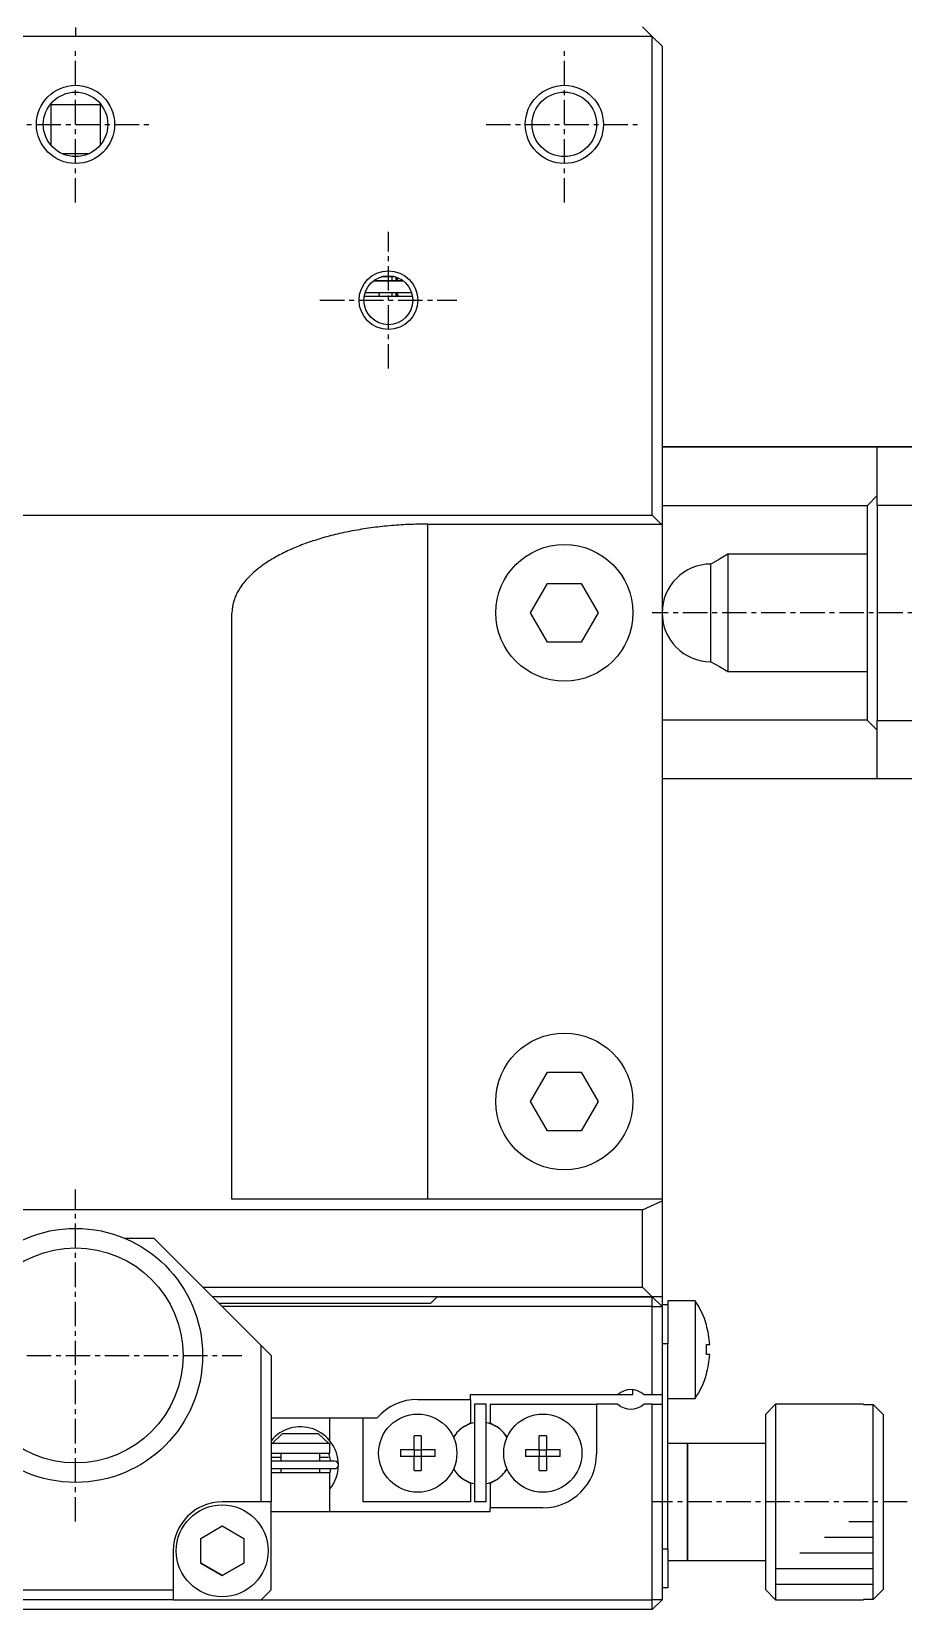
# Model space of a CAD drawing. Extents: x 93 to 387, y 67 to 413.
# Drawn here: x 138 to 182.6, y 274.1 to 354.8 of the extents above; entities that cross this region are included whole.
import ezdxf

# ---------------------------------------------------------------- set-up
doc = ezdxf.new("R2010")
doc.units = 0
doc.linetypes.add('CENTER', pattern=[2, 1.25, -0.25, 0.25, -0.25])
doc.layers.get('0').update_dxf_attribs({"linetype": 'CONTINUOUS'})

msp = doc.modelspace()

# ---------------------------------------------------------------- linework, layer by layer
at = {"color": 1, "linetype": 'CENTER'}
for p, q in [((140.278, 413.003), (140.278, 354.553)), ((140.278, 346.053), (140.278, 354.053)), ((165.278, 346.053), (165.278, 354.053)), ((136.278, 350.053), (144.278, 350.053)), ((161.278, 350.053), (169.278, 350.053)), ((156.278, 337.553), (156.278, 344.553)), ((152.778, 341.053), (159.778, 341.053)), ((228.593, 325.053), (169.778, 325.053)), ((140.278, 278.553), (140.278, 295.553)), ((131.778, 287.053), (148.778, 287.053)), ((184.813, 279.553), (169.778, 279.553))]:
    msp.add_line(p, q, dxfattribs=at)
at = {"color": 7, "linetype": 'CONTINUOUS'}
for p, q in [((169.778, 354.553), (110.778, 354.553)), ((169.778, 354.553), (169.278, 355.053)), ((169.778, 330.053), (169.778, 354.553)), ((170.278, 354.053), (169.778, 354.553)), ((170.278, 354.053), (170.278, 329.553)), ((139.028, 348.976), (139.029, 351.053)), ((141.453, 351.053), (139.103, 351.053)), ((141.528, 351.053), (141.528, 348.976)), ((140.966, 348.553), (139.591, 348.553)), ((155.528, 342.053), (155.928, 342.053)), ((157.028, 342.053), (155.528, 342.053)), ((155.837, 342.053), (156.719, 342.053)), ((156.628, 342.253), (155.928, 342.253)), ((156.478, 342.053), (156.478, 342.253)), ((156.478, 342.053), (156.478, 342.253)), ((156.628, 342.053), (156.719, 342.053)), ((156.628, 342.053), (157.028, 342.053)), ((156.678, 342.053), (156.678, 342.253)), ((156.678, 342.238), (156.678, 342.053)), ((157.512, 341.253), (155.044, 341.253)), ((157.512, 341.253), (155.044, 341.253)), ((155.094, 341.453), (157.463, 341.453)), ((156.478, 341.253), (156.478, 341.453)), ((156.478, 341.253), (156.478, 341.453)), ((156.678, 341.403), (156.678, 341.453)), ((156.678, 341.403), (156.678, 341.453)), ((156.678, 341.453), (156.678, 341.253)), ((156.678, 341.253), (156.678, 341.453)), ((181.278, 333.553), (170.278, 333.553)), ((170.278, 333.553), (181.278, 333.553)), ((181.278, 333.553), (190.778, 333.553)), ((186.278, 333.553), (181.278, 333.553)), ((181.278, 330.553), (181.278, 333.553)), ((180.778, 330.531), (170.278, 330.531)), ((181.278, 331.053), (180.778, 330.553)), ((180.778, 319.553), (180.778, 330.553)), ((181.278, 330.553), (181.278, 319.553)), ((190.778, 330.553), (181.278, 330.553)), ((110.778, 330.053), (169.778, 330.053)), ((158.278, 329.598), (170.234, 329.598)), ((170.234, 329.598), (169.778, 330.053)), ((170.278, 329.553), (170.234, 329.598)), ((170.278, 329.553), (170.278, 295.053)), ((173.644, 328.053), (173.211, 327.803)), ((180.778, 328.053), (173.644, 328.053)), ((173.644, 328.053), (173.644, 322.053)), ((173.211, 327.803), (172.778, 327.553)), ((172.778, 322.553), (172.778, 327.553)), ((163.546, 325.053), (164.412, 326.553)), ((164.412, 326.553), (166.144, 326.553)), ((166.144, 326.553), (167.01, 325.053)), ((148.278, 295.053), (148.278, 325.041)), ((164.412, 323.553), (163.546, 325.053)), ((167.01, 325.053), (166.144, 323.553)), ((166.144, 323.553), (164.412, 323.553)), ((172.778, 322.553), (173.211, 322.303)), ((173.211, 322.303), (173.644, 322.053)), ((173.644, 322.053), (180.778, 322.053)), ((170.278, 319.576), (180.778, 319.576)), ((180.778, 319.553), (181.278, 319.053)), ((181.278, 319.553), (190.778, 319.553)), ((181.278, 316.553), (181.278, 319.553)), ((181.278, 316.553), (170.278, 316.553)), ((190.778, 316.553), (181.278, 316.553)), ((163.546, 300.053), (164.412, 301.553)), ((164.412, 301.553), (166.144, 301.553)), ((166.144, 301.553), (167.01, 300.053)), ((164.412, 298.553), (163.546, 300.053)), ((167.01, 300.053), (166.144, 298.553)), ((166.144, 298.553), (164.412, 298.553)), ((163.278, 295.053), (148.278, 295.053)), ((167.278, 295.053), (163.278, 295.053)), ((170.278, 295.053), (167.278, 295.053)), ((169.278, 294.507), (170.278, 294.963)), ((170.278, 295.053), (170.278, 294.963)), ((170.278, 294.963), (170.278, 290.053)), ((169.278, 294.507), (111.278, 294.507)), ((169.278, 290.553), (169.278, 294.507)), ((142.778, 293.053), (144.278, 293.053)), ((149.778, 287.553), (144.278, 293.053)), ((146.778, 290.553), (169.278, 290.553)), ((158.778, 290.053), (147.278, 290.053)), ((158.778, 290.053), (158.428, 289.703)), ((169.778, 290.053), (158.778, 290.053)), ((158.778, 290.053), (169.778, 290.053)), ((169.278, 290.553), (169.778, 290.053)), ((170.278, 290.053), (169.778, 290.053)), ((170.278, 289.553), (169.778, 290.053)), ((169.778, 289.553), (169.778, 290.053)), ((170.278, 290.053), (170.278, 289.653)), ((158.428, 289.703), (147.628, 289.703)), ((169.778, 289.553), (147.778, 289.553)), ((169.778, 285.053), (169.778, 289.553)), ((169.778, 289.553), (170.278, 289.553)), ((170.278, 289.553), (170.278, 289.653)), ((170.278, 289.653), (170.578, 289.653)), ((170.278, 289.553), (170.278, 285.053)), ((171.97, 289.853), (170.578, 289.853)), ((170.578, 289.853), (170.578, 289.653)), ((170.578, 289.653), (170.578, 287.653)), ((171.97, 289.853), (171.97, 287.353)), ((172.541, 288.612), (172.548, 288.615)), ((149.778, 279.553), (149.778, 287.553)), ((149.778, 287.553), (150.278, 287.053)), ((170.578, 277.153), (170.578, 287.653)), ((172.541, 287.613), (172.713, 287.613)), ((150.278, 287.053), (150.278, 279.553)), ((171.97, 287.353), (171.97, 284.853)), ((172.713, 287.093), (172.541, 287.093)), ((172.548, 286.092), (172.541, 286.095)), ((160.478, 285.053), (168.017, 285.053)), ((160.478, 284.803), (160.478, 285.053)), ((167.998, 285.053), (168.778, 285.053)), ((168.017, 285.053), (168.778, 285.053)), ((168.778, 285.053), (168.778, 285.298)), ((169.34, 285.053), (169.778, 285.053)), ((169.778, 285.053), (170.278, 285.053)), ((170.278, 285.053), (170.278, 284.553)), ((157.778, 284.803), (160.478, 284.803)), ((160.478, 284.803), (160.478, 283.604)), ((160.678, 284.553), (160.678, 279.553)), ((161.278, 284.553), (160.678, 284.553)), ((161.278, 279.553), (161.278, 284.553)), ((161.478, 284.553), (166.928, 284.553)), ((161.478, 284.553), (161.478, 283.604)), ((168.017, 284.553), (166.928, 284.553)), ((166.928, 284.553), (166.928, 282.003)), ((169.778, 284.553), (169.34, 284.553)), ((169.778, 274.553), (169.778, 284.553)), ((169.778, 284.553), (170.278, 284.553)), ((170.278, 284.553), (170.278, 274.553)), ((170.578, 284.853), (171.97, 284.853)), ((176.078, 284.553), (175.578, 284.053)), ((180.578, 284.553), (176.078, 284.553)), ((176.078, 284.553), (176.078, 274.553)), ((180.578, 284.553), (180.578, 284.537)), ((180.578, 284.537), (181.078, 284.537)), ((181.078, 274.57), (181.078, 284.537)), ((181.078, 284.537), (181.578, 284.036)), ((150.278, 283.853), (150.703, 283.853)), ((150.703, 283.853), (152.853, 283.853)), ((152.853, 283.853), (155.699, 283.853)), ((153.278, 282.69), (153.278, 283.853)), ((154.978, 283.853), (154.978, 279.553)), ((160.218, 283.454), (160.478, 283.604)), ((161.478, 283.604), (161.738, 283.454)), ((175.578, 275.053), (175.578, 284.053)), ((181.578, 284.036), (181.578, 275.071)), ((150.333, 282.553), (150.862, 283.053)), ((150.862, 283.053), (152.695, 283.053)), ((152.695, 283.053), (153.224, 282.553)), ((157.598, 282.233), (157.598, 282.94)), ((157.958, 282.94), (157.958, 282.233)), ((163.998, 282.233), (163.998, 282.94)), ((164.358, 282.94), (164.358, 282.233)), ((150.333, 282.553), (150.278, 282.553)), ((150.278, 282.053), (153.278, 282.053)), ((153.224, 282.553), (150.333, 282.553)), ((150.338, 281.853), (150.778, 281.853)), ((150.338, 281.853), (150.778, 281.853)), ((150.778, 282.053), (150.778, 281.648)), ((152.778, 281.648), (152.778, 282.053)), ((152.778, 281.853), (153.216, 281.853)), ((152.778, 281.853), (153.216, 281.853)), ((153.213, 282.054), (153.322, 281.649)), ((153.278, 282.553), (153.224, 282.553)), ((153.278, 282.053), (153.278, 282.553)), ((153.566, 282.218), (153.558, 282.236)), ((153.588, 282.161), (153.567, 282.218)), ((156.892, 282.233), (157.598, 282.233)), ((157.598, 281.873), (156.892, 281.873)), ((157.609, 282.223), (157.598, 282.233)), ((157.609, 281.884), (157.598, 281.873)), ((157.598, 281.167), (157.598, 281.873)), ((157.609, 282.223), (157.948, 282.223)), ((157.609, 281.884), (157.609, 282.223)), ((157.948, 281.884), (157.609, 281.884)), ((157.948, 282.223), (157.958, 282.233)), ((157.948, 282.223), (157.948, 281.884)), ((157.948, 281.884), (157.958, 281.873)), ((157.958, 282.233), (158.665, 282.233)), ((157.958, 281.873), (157.958, 281.167)), ((158.665, 281.873), (157.958, 281.873)), ((163.292, 282.233), (163.998, 282.233)), ((163.998, 281.873), (163.292, 281.873)), ((164.009, 282.223), (163.998, 282.233)), ((164.009, 281.884), (163.998, 281.873)), ((163.998, 281.167), (163.998, 281.873)), ((164.009, 282.223), (164.348, 282.223)), ((164.009, 281.884), (164.009, 282.223)), ((164.348, 281.884), (164.009, 281.884)), ((164.348, 282.223), (164.358, 282.233)), ((164.348, 282.223), (164.348, 281.884)), ((164.348, 281.884), (164.358, 281.873)), ((164.358, 282.233), (165.065, 282.233)), ((164.358, 281.873), (164.358, 281.167)), ((165.065, 281.873), (164.358, 281.873)), ((171.578, 282.553), (170.578, 282.553)), ((171.578, 276.553), (171.578, 282.553)), ((171.578, 282.553), (171.578, 276.553)), ((175.578, 282.553), (171.578, 282.553)), ((153.528, 281.648), (150.278, 281.648)), ((150.278, 281.258), (153.528, 281.258)), ((153.278, 281.053), (150.278, 281.053)), ((150.778, 281.258), (150.778, 281.053)), ((152.778, 281.053), (152.778, 281.258)), ((153.282, 281.053), (153.278, 281.041)), ((153.278, 279.053), (153.278, 281.053)), ((153.322, 281.258), (153.282, 281.053)), ((160.478, 280.503), (160.218, 280.653)), ((160.478, 280.503), (160.478, 279.553)), ((161.738, 280.653), (161.478, 280.503)), ((161.478, 280.503), (161.478, 279.253)), ((149.778, 279.553), (147.778, 279.553)), ((150.278, 279.553), (149.778, 279.553)), ((150.278, 275.053), (150.278, 279.553)), ((160.478, 279.553), (154.978, 279.553)), ((161.278, 279.553), (160.678, 279.553)), ((161.478, 279.053), (150.278, 279.053)), ((164.178, 279.253), (161.478, 279.253)), ((161.478, 279.053), (161.478, 279.253)), ((146.678, 277.689), (147.778, 278.324)), ((147.778, 278.324), (148.878, 277.689)), ((145.278, 277.053), (145.278, 275.053)), ((146.678, 276.418), (146.678, 277.689)), ((148.878, 277.689), (148.878, 276.418)), ((170.578, 277.153), (170.578, 275.153)), ((146.678, 276.418), (147.778, 275.783)), ((147.778, 275.783), (146.678, 276.418)), ((147.778, 275.783), (148.878, 276.418)), ((148.878, 276.418), (147.778, 275.783)), ((170.578, 276.553), (171.578, 276.553)), ((171.578, 276.553), (175.578, 276.553)), ((135.278, 275.053), (145.278, 275.053)), ((145.278, 274.553), (135.278, 274.553)), ((145.278, 275.053), (145.278, 274.553)), ((145.278, 274.553), (149.778, 274.553)), ((149.778, 274.553), (150.278, 275.053)), ((149.778, 274.553), (169.778, 274.553)), ((169.778, 274.053), (170.278, 274.553)), ((170.278, 274.553), (169.778, 274.553)), ((169.778, 274.053), (169.778, 274.553)), ((170.578, 275.153), (170.278, 275.153)), ((175.578, 275.053), (176.078, 274.553)), ((176.078, 274.553), (180.578, 274.553)), ((180.578, 274.57), (180.578, 274.553)), ((181.078, 274.57), (180.578, 274.57)), ((181.578, 275.071), (181.078, 274.57)), ((169.778, 274.053), (110.778, 274.053))]:
    msp.add_line(p, q, dxfattribs=at)
at = {"color": 3, "linetype": 'CONTINUOUS'}
for p, q in [((139.103, 351.053), (139.029, 351.053)), ((141.453, 351.053), (139.103, 351.053)), ((141.528, 351.053), (141.453, 351.053)), ((158.278, 329.598), (158.278, 295.053)), ((170.578, 287.653), (170.278, 287.653)), ((179.828, 278.553), (181.078, 278.553)), ((170.278, 277.153), (170.578, 277.153)), ((178.578, 277.753), (181.078, 277.753)), ((177.328, 276.953), (181.078, 276.953)), ((176.078, 276.153), (181.078, 276.153)), ((176.078, 275.353), (181.078, 275.353))]:
    msp.add_line(p, q, dxfattribs=at)
at = {"color": 7, "linetype": 'CONTINUOUS'}
for points in [[(158.278, 329.598, 0), (158.156, 329.597, 0), (158.033, 329.596, 0), (157.91, 329.595, 0), (157.788, 329.592, 0), (157.665, 329.589, 0), (157.543, 329.585, 0), (157.42, 329.581, 0), (157.298, 329.576, 0), (157.176, 329.57, 0), (157.054, 329.563, 0), (156.932, 329.556, 0), (156.811, 329.548, 0), (156.69, 329.54, 0), (156.569, 329.531, 0), (156.448, 329.521, 0), (156.327, 329.51, 0), (156.207, 329.499, 0), (156.087, 329.487, 0), (155.968, 329.474, 0), (155.848, 329.461, 0), (155.73, 329.447, 0), (155.611, 329.433, 0), (155.493, 329.417, 0), (155.375, 329.402, 0), (155.258, 329.385, 0), (155.141, 329.368, 0), (155.025, 329.35, 0), (154.909, 329.331, 0), (154.794, 329.312, 0), (154.679, 329.292, 0), (154.565, 329.272, 0), (154.451, 329.251, 0), (154.338, 329.229, 0), (154.226, 329.207, 0), (154.114, 329.184, 0), (154.003, 329.16, 0), (153.892, 329.136, 0), (153.782, 329.111, 0), (153.673, 329.086, 0), (153.564, 329.06, 0), (153.456, 329.033, 0), (153.349, 329.006, 0), (153.243, 328.978, 0), (153.137, 328.949, 0), (153.032, 328.92, 0), (152.928, 328.891, 0), (152.825, 328.861, 0), (152.723, 328.83, 0), (152.621, 328.798, 0), (152.52, 328.766, 0), (152.42, 328.734, 0), (152.321, 328.701, 0), (152.223, 328.667, 0), (152.126, 328.633, 0), (152.03, 328.599, 0), (151.934, 328.563, 0), (151.84, 328.528, 0), (151.747, 328.491, 0), (151.654, 328.455, 0), (151.563, 328.417, 0), (151.472, 328.379, 0), (151.383, 328.341, 0), (151.294, 328.302, 0), (151.207, 328.263, 0), (151.121, 328.223, 0), (151.036, 328.183, 0), (150.952, 328.142, 0), (150.869, 328.101, 0), (150.787, 328.059, 0), (150.706, 328.017, 0), (150.627, 327.975, 0), (150.548, 327.932, 0), (150.471, 327.888, 0), (150.395, 327.844, 0), (150.32, 327.8, 0), (150.246, 327.755, 0), (150.174, 327.71, 0), (150.102, 327.665, 0), (150.032, 327.619, 0), (149.964, 327.572, 0), (149.896, 327.526, 0), (149.83, 327.479, 0), (149.765, 327.431, 0), (149.701, 327.383, 0), (149.639, 327.335, 0), (149.577, 327.287, 0), (149.518, 327.238, 0), (149.459, 327.189, 0), (149.402, 327.139, 0), (149.346, 327.09, 0), (149.291, 327.039, 0), (149.238, 326.989, 0), (149.187, 326.938, 0), (149.136, 326.887, 0), (149.087, 326.836, 0), (149.039, 326.784, 0), (148.993, 326.733, 0), (148.948, 326.681, 0), (148.905, 326.628, 0), (148.863, 326.576, 0), (148.822, 326.523, 0), (148.783, 326.47, 0), (148.745, 326.417, 0), (148.709, 326.363, 0), (148.674, 326.31, 0), (148.64, 326.256, 0), (148.608, 326.202, 0), (148.578, 326.148, 0), (148.549, 326.093, 0), (148.521, 326.039, 0), (148.495, 325.984, 0), (148.47, 325.93, 0), (148.447, 325.875, 0), (148.425, 325.82, 0), (148.405, 325.764, 0), (148.386, 325.709, 0), (148.369, 325.654, 0), (148.353, 325.598, 0), (148.339, 325.543, 0), (148.326, 325.487, 0), (148.315, 325.432, 0), (148.305, 325.376, 0), (148.297, 325.32, 0), (148.29, 325.264, 0), (148.285, 325.208, 0), (148.281, 325.152, 0), (148.279, 325.096, 0), (148.278, 325.041, 0)], [(172.541, 287.093, 0), (172.541, 287.098, 0), (172.541, 287.102, 0), (172.541, 287.106, 0), (172.542, 287.11, 0), (172.542, 287.114, 0), (172.542, 287.118, 0), (172.542, 287.122, 0), (172.542, 287.126, 0), (172.543, 287.13, 0), (172.543, 287.134, 0), (172.543, 287.138, 0), (172.543, 287.142, 0), (172.543, 287.146, 0), (172.543, 287.15, 0), (172.544, 287.154, 0), (172.544, 287.158, 0), (172.544, 287.163, 0), (172.544, 287.167, 0), (172.544, 287.171, 0), (172.544, 287.175, 0), (172.545, 287.179, 0), (172.545, 287.183, 0), (172.545, 287.187, 0), (172.545, 287.191, 0), (172.545, 287.195, 0), (172.545, 287.199, 0), (172.545, 287.203, 0), (172.546, 287.207, 0), (172.546, 287.211, 0), (172.546, 287.215, 0), (172.546, 287.219, 0), (172.546, 287.223, 0), (172.546, 287.228, 0), (172.546, 287.232, 0), (172.546, 287.236, 0), (172.546, 287.24, 0), (172.546, 287.244, 0), (172.547, 287.248, 0), (172.547, 287.252, 0), (172.547, 287.256, 0), (172.547, 287.26, 0), (172.547, 287.264, 0), (172.547, 287.268, 0), (172.547, 287.272, 0), (172.547, 287.276, 0), (172.547, 287.28, 0), (172.547, 287.284, 0), (172.547, 287.288, 0), (172.547, 287.293, 0), (172.547, 287.297, 0), (172.547, 287.301, 0), (172.547, 287.305, 0), (172.547, 287.309, 0), (172.548, 287.313, 0), (172.548, 287.317, 0), (172.548, 287.321, 0), (172.548, 287.325, 0), (172.548, 287.329, 0), (172.548, 287.333, 0), (172.548, 287.337, 0), (172.548, 287.341, 0), (172.548, 287.345, 0), (172.548, 287.349, 0), (172.548, 287.353, 0), (172.548, 287.358, 0), (172.548, 287.362, 0), (172.548, 287.366, 0), (172.548, 287.37, 0), (172.548, 287.374, 0), (172.548, 287.378, 0), (172.548, 287.382, 0), (172.548, 287.386, 0), (172.548, 287.39, 0), (172.548, 287.394, 0), (172.547, 287.398, 0), (172.547, 287.402, 0), (172.547, 287.406, 0), (172.547, 287.41, 0), (172.547, 287.414, 0), (172.547, 287.419, 0), (172.547, 287.423, 0), (172.547, 287.427, 0), (172.547, 287.431, 0), (172.547, 287.435, 0), (172.547, 287.439, 0), (172.547, 287.443, 0), (172.547, 287.447, 0), (172.547, 287.451, 0), (172.547, 287.455, 0), (172.547, 287.459, 0), (172.546, 287.463, 0), (172.546, 287.467, 0), (172.546, 287.471, 0), (172.546, 287.475, 0), (172.546, 287.479, 0), (172.546, 287.484, 0), (172.546, 287.488, 0), (172.546, 287.492, 0), (172.546, 287.496, 0), (172.546, 287.5, 0), (172.545, 287.504, 0), (172.545, 287.508, 0), (172.545, 287.512, 0), (172.545, 287.516, 0), (172.545, 287.52, 0), (172.545, 287.524, 0), (172.545, 287.528, 0), (172.544, 287.532, 0), (172.544, 287.536, 0), (172.544, 287.54, 0), (172.544, 287.544, 0), (172.544, 287.549, 0), (172.544, 287.553, 0), (172.543, 287.557, 0), (172.543, 287.561, 0), (172.543, 287.565, 0), (172.543, 287.569, 0), (172.543, 287.573, 0), (172.543, 287.577, 0), (172.542, 287.581, 0), (172.542, 287.585, 0), (172.542, 287.589, 0), (172.542, 287.593, 0), (172.542, 287.597, 0), (172.541, 287.601, 0), (172.541, 287.605, 0), (172.541, 287.609, 0), (172.541, 287.613, 0)], [(157.958, 282.94, 0), (157.955, 282.94, 0), (157.953, 282.94, 0), (157.95, 282.94, 0), (157.947, 282.94, 0), (157.944, 282.94, 0), (157.941, 282.94, 0), (157.939, 282.94, 0), (157.936, 282.94, 0), (157.933, 282.94, 0), (157.93, 282.941, 0), (157.927, 282.941, 0), (157.925, 282.941, 0), (157.922, 282.941, 0), (157.919, 282.941, 0), (157.916, 282.941, 0), (157.913, 282.941, 0), (157.91, 282.941, 0), (157.908, 282.941, 0), (157.905, 282.941, 0), (157.902, 282.941, 0), (157.899, 282.941, 0), (157.896, 282.941, 0), (157.894, 282.941, 0), (157.891, 282.941, 0), (157.888, 282.941, 0), (157.885, 282.941, 0), (157.882, 282.941, 0), (157.88, 282.941, 0), (157.877, 282.941, 0), (157.874, 282.941, 0), (157.871, 282.942, 0), (157.868, 282.942, 0), (157.865, 282.942, 0), (157.863, 282.942, 0), (157.86, 282.942, 0), (157.857, 282.942, 0), (157.854, 282.942, 0), (157.851, 282.942, 0), (157.849, 282.942, 0), (157.846, 282.942, 0), (157.843, 282.942, 0), (157.84, 282.942, 0), (157.837, 282.942, 0), (157.835, 282.942, 0), (157.832, 282.942, 0), (157.829, 282.942, 0), (157.826, 282.942, 0), (157.823, 282.942, 0), (157.82, 282.942, 0), (157.818, 282.942, 0), (157.815, 282.942, 0), (157.812, 282.942, 0), (157.809, 282.942, 0), (157.806, 282.942, 0), (157.804, 282.942, 0), (157.801, 282.942, 0), (157.798, 282.942, 0), (157.795, 282.942, 0), (157.792, 282.942, 0), (157.79, 282.942, 0), (157.787, 282.942, 0), (157.784, 282.942, 0), (157.781, 282.942, 0), (157.778, 282.942, 0), (157.775, 282.942, 0), (157.773, 282.942, 0), (157.77, 282.942, 0), (157.767, 282.942, 0), (157.764, 282.942, 0), (157.761, 282.942, 0), (157.759, 282.942, 0), (157.756, 282.942, 0), (157.753, 282.942, 0), (157.75, 282.942, 0), (157.747, 282.942, 0), (157.744, 282.942, 0), (157.742, 282.942, 0), (157.739, 282.942, 0), (157.736, 282.942, 0), (157.733, 282.942, 0), (157.73, 282.942, 0), (157.728, 282.942, 0), (157.725, 282.942, 0), (157.722, 282.942, 0), (157.719, 282.942, 0), (157.716, 282.942, 0), (157.714, 282.942, 0), (157.711, 282.942, 0), (157.708, 282.942, 0), (157.705, 282.942, 0), (157.702, 282.942, 0), (157.699, 282.942, 0), (157.697, 282.942, 0), (157.694, 282.942, 0), (157.691, 282.942, 0), (157.688, 282.942, 0), (157.685, 282.942, 0), (157.683, 282.941, 0), (157.68, 282.941, 0), (157.677, 282.941, 0), (157.674, 282.941, 0), (157.671, 282.941, 0), (157.669, 282.941, 0), (157.666, 282.941, 0), (157.663, 282.941, 0), (157.66, 282.941, 0), (157.657, 282.941, 0), (157.654, 282.941, 0), (157.652, 282.941, 0), (157.649, 282.941, 0), (157.646, 282.941, 0), (157.643, 282.941, 0), (157.64, 282.941, 0), (157.638, 282.941, 0), (157.635, 282.941, 0), (157.632, 282.941, 0), (157.629, 282.941, 0), (157.626, 282.941, 0), (157.624, 282.94, 0), (157.621, 282.94, 0), (157.618, 282.94, 0), (157.615, 282.94, 0), (157.612, 282.94, 0), (157.609, 282.94, 0), (157.607, 282.94, 0), (157.604, 282.94, 0), (157.601, 282.94, 0), (157.598, 282.94, 0)], [(164.358, 282.94, 0), (164.355, 282.94, 0), (164.353, 282.94, 0), (164.35, 282.94, 0), (164.347, 282.94, 0), (164.344, 282.94, 0), (164.341, 282.94, 0), (164.339, 282.94, 0), (164.336, 282.94, 0), (164.333, 282.94, 0), (164.33, 282.941, 0), (164.327, 282.941, 0), (164.325, 282.941, 0), (164.322, 282.941, 0), (164.319, 282.941, 0), (164.316, 282.941, 0), (164.313, 282.941, 0), (164.31, 282.941, 0), (164.308, 282.941, 0), (164.305, 282.941, 0), (164.302, 282.941, 0), (164.299, 282.941, 0), (164.296, 282.941, 0), (164.294, 282.941, 0), (164.291, 282.941, 0), (164.288, 282.941, 0), (164.285, 282.941, 0), (164.282, 282.941, 0), (164.28, 282.941, 0), (164.277, 282.941, 0), (164.274, 282.941, 0), (164.271, 282.942, 0), (164.268, 282.942, 0), (164.265, 282.942, 0), (164.263, 282.942, 0), (164.26, 282.942, 0), (164.257, 282.942, 0), (164.254, 282.942, 0), (164.251, 282.942, 0), (164.249, 282.942, 0), (164.246, 282.942, 0), (164.243, 282.942, 0), (164.24, 282.942, 0), (164.237, 282.942, 0), (164.235, 282.942, 0), (164.232, 282.942, 0), (164.229, 282.942, 0), (164.226, 282.942, 0), (164.223, 282.942, 0), (164.22, 282.942, 0), (164.218, 282.942, 0), (164.215, 282.942, 0), (164.212, 282.942, 0), (164.209, 282.942, 0), (164.206, 282.942, 0), (164.204, 282.942, 0), (164.201, 282.942, 0), (164.198, 282.942, 0), (164.195, 282.942, 0), (164.192, 282.942, 0), (164.19, 282.942, 0), (164.187, 282.942, 0), (164.184, 282.942, 0), (164.181, 282.942, 0), (164.178, 282.942, 0), (164.175, 282.942, 0), (164.173, 282.942, 0), (164.17, 282.942, 0), (164.167, 282.942, 0), (164.164, 282.942, 0), (164.161, 282.942, 0), (164.159, 282.942, 0), (164.156, 282.942, 0), (164.153, 282.942, 0), (164.15, 282.942, 0), (164.147, 282.942, 0), (164.144, 282.942, 0), (164.142, 282.942, 0), (164.139, 282.942, 0), (164.136, 282.942, 0), (164.133, 282.942, 0), (164.13, 282.942, 0), (164.128, 282.942, 0), (164.125, 282.942, 0), (164.122, 282.942, 0), (164.119, 282.942, 0), (164.116, 282.942, 0), (164.114, 282.942, 0), (164.111, 282.942, 0), (164.108, 282.942, 0), (164.105, 282.942, 0), (164.102, 282.942, 0), (164.099, 282.942, 0), (164.097, 282.942, 0), (164.094, 282.942, 0), (164.091, 282.942, 0), (164.088, 282.942, 0), (164.085, 282.942, 0), (164.083, 282.941, 0), (164.08, 282.941, 0), (164.077, 282.941, 0), (164.074, 282.941, 0), (164.071, 282.941, 0), (164.069, 282.941, 0), (164.066, 282.941, 0), (164.063, 282.941, 0), (164.06, 282.941, 0), (164.057, 282.941, 0), (164.054, 282.941, 0), (164.052, 282.941, 0), (164.049, 282.941, 0), (164.046, 282.941, 0), (164.043, 282.941, 0), (164.04, 282.941, 0), (164.038, 282.941, 0), (164.035, 282.941, 0), (164.032, 282.941, 0), (164.029, 282.941, 0), (164.026, 282.941, 0), (164.024, 282.94, 0), (164.021, 282.94, 0), (164.018, 282.94, 0), (164.015, 282.94, 0), (164.012, 282.94, 0), (164.009, 282.94, 0), (164.007, 282.94, 0), (164.004, 282.94, 0), (164.001, 282.94, 0), (163.998, 282.94, 0)], [(156.892, 282.233, 0), (156.892, 282.231, 0), (156.892, 282.228, 0), (156.892, 282.225, 0), (156.892, 282.222, 0), (156.892, 282.219, 0), (156.891, 282.217, 0), (156.891, 282.214, 0), (156.891, 282.211, 0), (156.891, 282.208, 0), (156.891, 282.205, 0), (156.891, 282.203, 0), (156.891, 282.2, 0), (156.891, 282.197, 0), (156.891, 282.194, 0), (156.891, 282.191, 0), (156.891, 282.189, 0), (156.891, 282.186, 0), (156.891, 282.183, 0), (156.891, 282.18, 0), (156.891, 282.177, 0), (156.891, 282.174, 0), (156.891, 282.172, 0), (156.891, 282.169, 0), (156.891, 282.166, 0), (156.89, 282.163, 0), (156.89, 282.16, 0), (156.89, 282.158, 0), (156.89, 282.155, 0), (156.89, 282.152, 0), (156.89, 282.149, 0), (156.89, 282.146, 0), (156.89, 282.144, 0), (156.89, 282.141, 0), (156.89, 282.138, 0), (156.89, 282.135, 0), (156.89, 282.132, 0), (156.89, 282.129, 0), (156.89, 282.127, 0), (156.89, 282.124, 0), (156.89, 282.121, 0), (156.89, 282.118, 0), (156.89, 282.115, 0), (156.89, 282.113, 0), (156.89, 282.11, 0), (156.89, 282.107, 0), (156.89, 282.104, 0), (156.89, 282.101, 0), (156.89, 282.099, 0), (156.89, 282.096, 0), (156.89, 282.093, 0), (156.89, 282.09, 0), (156.89, 282.087, 0), (156.89, 282.084, 0), (156.89, 282.082, 0), (156.89, 282.079, 0), (156.89, 282.076, 0), (156.89, 282.073, 0), (156.89, 282.07, 0), (156.89, 282.068, 0), (156.89, 282.065, 0), (156.89, 282.062, 0), (156.89, 282.059, 0), (156.89, 282.056, 0), (156.89, 282.053, 0), (156.89, 282.051, 0), (156.89, 282.048, 0), (156.89, 282.045, 0), (156.89, 282.042, 0), (156.89, 282.039, 0), (156.89, 282.037, 0), (156.89, 282.034, 0), (156.89, 282.031, 0), (156.89, 282.028, 0), (156.89, 282.025, 0), (156.89, 282.023, 0), (156.89, 282.02, 0), (156.89, 282.017, 0), (156.89, 282.014, 0), (156.89, 282.011, 0), (156.89, 282.008, 0), (156.89, 282.006, 0), (156.89, 282.003, 0), (156.89, 282, 0), (156.89, 281.997, 0), (156.89, 281.994, 0), (156.89, 281.992, 0), (156.89, 281.989, 0), (156.89, 281.986, 0), (156.89, 281.983, 0), (156.89, 281.98, 0), (156.89, 281.978, 0), (156.89, 281.975, 0), (156.89, 281.972, 0), (156.89, 281.969, 0), (156.89, 281.966, 0), (156.89, 281.963, 0), (156.89, 281.961, 0), (156.89, 281.958, 0), (156.89, 281.955, 0), (156.89, 281.952, 0), (156.89, 281.949, 0), (156.89, 281.947, 0), (156.89, 281.944, 0), (156.891, 281.941, 0), (156.891, 281.938, 0), (156.891, 281.935, 0), (156.891, 281.933, 0), (156.891, 281.93, 0), (156.891, 281.927, 0), (156.891, 281.924, 0), (156.891, 281.921, 0), (156.891, 281.918, 0), (156.891, 281.916, 0), (156.891, 281.913, 0), (156.891, 281.91, 0), (156.891, 281.907, 0), (156.891, 281.904, 0), (156.891, 281.902, 0), (156.891, 281.899, 0), (156.891, 281.896, 0), (156.891, 281.893, 0), (156.891, 281.89, 0), (156.892, 281.888, 0), (156.892, 281.885, 0), (156.892, 281.882, 0), (156.892, 281.879, 0), (156.892, 281.876, 0), (156.892, 281.873, 0)], [(158.665, 281.873, 0), (158.665, 281.876, 0), (158.665, 281.879, 0), (158.665, 281.882, 0), (158.665, 281.885, 0), (158.665, 281.888, 0), (158.665, 281.89, 0), (158.665, 281.893, 0), (158.665, 281.896, 0), (158.665, 281.899, 0), (158.665, 281.902, 0), (158.665, 281.904, 0), (158.665, 281.907, 0), (158.665, 281.91, 0), (158.665, 281.913, 0), (158.666, 281.916, 0), (158.666, 281.918, 0), (158.666, 281.921, 0), (158.666, 281.924, 0), (158.666, 281.927, 0), (158.666, 281.93, 0), (158.666, 281.933, 0), (158.666, 281.935, 0), (158.666, 281.938, 0), (158.666, 281.941, 0), (158.666, 281.944, 0), (158.666, 281.947, 0), (158.666, 281.949, 0), (158.666, 281.952, 0), (158.666, 281.955, 0), (158.666, 281.958, 0), (158.666, 281.961, 0), (158.666, 281.963, 0), (158.666, 281.966, 0), (158.666, 281.969, 0), (158.666, 281.972, 0), (158.666, 281.975, 0), (158.666, 281.978, 0), (158.666, 281.98, 0), (158.667, 281.983, 0), (158.667, 281.986, 0), (158.667, 281.989, 0), (158.667, 281.992, 0), (158.667, 281.994, 0), (158.667, 281.997, 0), (158.667, 282, 0), (158.667, 282.003, 0), (158.667, 282.006, 0), (158.667, 282.008, 0), (158.667, 282.011, 0), (158.667, 282.014, 0), (158.667, 282.017, 0), (158.667, 282.02, 0), (158.667, 282.023, 0), (158.667, 282.025, 0), (158.667, 282.028, 0), (158.667, 282.031, 0), (158.667, 282.034, 0), (158.667, 282.037, 0), (158.667, 282.039, 0), (158.667, 282.042, 0), (158.667, 282.045, 0), (158.667, 282.048, 0), (158.667, 282.051, 0), (158.667, 282.053, 0), (158.667, 282.056, 0), (158.667, 282.059, 0), (158.667, 282.062, 0), (158.667, 282.065, 0), (158.667, 282.068, 0), (158.667, 282.07, 0), (158.667, 282.073, 0), (158.667, 282.076, 0), (158.667, 282.079, 0), (158.667, 282.082, 0), (158.667, 282.084, 0), (158.667, 282.087, 0), (158.667, 282.09, 0), (158.667, 282.093, 0), (158.667, 282.096, 0), (158.667, 282.099, 0), (158.667, 282.101, 0), (158.667, 282.104, 0), (158.667, 282.107, 0), (158.667, 282.11, 0), (158.667, 282.113, 0), (158.667, 282.115, 0), (158.667, 282.118, 0), (158.667, 282.121, 0), (158.667, 282.124, 0), (158.666, 282.127, 0), (158.666, 282.129, 0), (158.666, 282.132, 0), (158.666, 282.135, 0), (158.666, 282.138, 0), (158.666, 282.141, 0), (158.666, 282.144, 0), (158.666, 282.146, 0), (158.666, 282.149, 0), (158.666, 282.152, 0), (158.666, 282.155, 0), (158.666, 282.158, 0), (158.666, 282.16, 0), (158.666, 282.163, 0), (158.666, 282.166, 0), (158.666, 282.169, 0), (158.666, 282.172, 0), (158.666, 282.174, 0), (158.666, 282.177, 0), (158.666, 282.18, 0), (158.666, 282.183, 0), (158.666, 282.186, 0), (158.666, 282.189, 0), (158.666, 282.191, 0), (158.665, 282.194, 0), (158.665, 282.197, 0), (158.665, 282.2, 0), (158.665, 282.203, 0), (158.665, 282.205, 0), (158.665, 282.208, 0), (158.665, 282.211, 0), (158.665, 282.214, 0), (158.665, 282.217, 0), (158.665, 282.219, 0), (158.665, 282.222, 0), (158.665, 282.225, 0), (158.665, 282.228, 0), (158.665, 282.231, 0), (158.665, 282.233, 0)], [(163.292, 282.233, 0), (163.292, 282.231, 0), (163.292, 282.228, 0), (163.292, 282.225, 0), (163.292, 282.222, 0), (163.292, 282.219, 0), (163.291, 282.217, 0), (163.291, 282.214, 0), (163.291, 282.211, 0), (163.291, 282.208, 0), (163.291, 282.205, 0), (163.291, 282.203, 0), (163.291, 282.2, 0), (163.291, 282.197, 0), (163.291, 282.194, 0), (163.291, 282.191, 0), (163.291, 282.189, 0), (163.291, 282.186, 0), (163.291, 282.183, 0), (163.291, 282.18, 0), (163.291, 282.177, 0), (163.291, 282.174, 0), (163.291, 282.172, 0), (163.291, 282.169, 0), (163.291, 282.166, 0), (163.29, 282.163, 0), (163.29, 282.16, 0), (163.29, 282.158, 0), (163.29, 282.155, 0), (163.29, 282.152, 0), (163.29, 282.149, 0), (163.29, 282.146, 0), (163.29, 282.144, 0), (163.29, 282.141, 0), (163.29, 282.138, 0), (163.29, 282.135, 0), (163.29, 282.132, 0), (163.29, 282.129, 0), (163.29, 282.127, 0), (163.29, 282.124, 0), (163.29, 282.121, 0), (163.29, 282.118, 0), (163.29, 282.115, 0), (163.29, 282.113, 0), (163.29, 282.11, 0), (163.29, 282.107, 0), (163.29, 282.104, 0), (163.29, 282.101, 0), (163.29, 282.099, 0), (163.29, 282.096, 0), (163.29, 282.093, 0), (163.29, 282.09, 0), (163.29, 282.087, 0), (163.29, 282.084, 0), (163.29, 282.082, 0), (163.29, 282.079, 0), (163.29, 282.076, 0), (163.29, 282.073, 0), (163.29, 282.07, 0), (163.29, 282.068, 0), (163.29, 282.065, 0), (163.29, 282.062, 0), (163.29, 282.059, 0), (163.29, 282.056, 0), (163.29, 282.053, 0), (163.29, 282.051, 0), (163.29, 282.048, 0), (163.29, 282.045, 0), (163.29, 282.042, 0), (163.29, 282.039, 0), (163.29, 282.037, 0), (163.29, 282.034, 0), (163.29, 282.031, 0), (163.29, 282.028, 0), (163.29, 282.025, 0), (163.29, 282.023, 0), (163.29, 282.02, 0), (163.29, 282.017, 0), (163.29, 282.014, 0), (163.29, 282.011, 0), (163.29, 282.008, 0), (163.29, 282.006, 0), (163.29, 282.003, 0), (163.29, 282, 0), (163.29, 281.997, 0), (163.29, 281.994, 0), (163.29, 281.992, 0), (163.29, 281.989, 0), (163.29, 281.986, 0), (163.29, 281.983, 0), (163.29, 281.98, 0), (163.29, 281.978, 0), (163.29, 281.975, 0), (163.29, 281.972, 0), (163.29, 281.969, 0), (163.29, 281.966, 0), (163.29, 281.963, 0), (163.29, 281.961, 0), (163.29, 281.958, 0), (163.29, 281.955, 0), (163.29, 281.952, 0), (163.29, 281.949, 0), (163.29, 281.947, 0), (163.29, 281.944, 0), (163.291, 281.941, 0), (163.291, 281.938, 0), (163.291, 281.935, 0), (163.291, 281.933, 0), (163.291, 281.93, 0), (163.291, 281.927, 0), (163.291, 281.924, 0), (163.291, 281.921, 0), (163.291, 281.918, 0), (163.291, 281.916, 0), (163.291, 281.913, 0), (163.291, 281.91, 0), (163.291, 281.907, 0), (163.291, 281.904, 0), (163.291, 281.902, 0), (163.291, 281.899, 0), (163.291, 281.896, 0), (163.291, 281.893, 0), (163.291, 281.89, 0), (163.292, 281.888, 0), (163.292, 281.885, 0), (163.292, 281.882, 0), (163.292, 281.879, 0), (163.292, 281.876, 0), (163.292, 281.873, 0)], [(165.065, 281.873, 0), (165.065, 281.876, 0), (165.065, 281.879, 0), (165.065, 281.882, 0), (165.065, 281.885, 0), (165.065, 281.888, 0), (165.065, 281.89, 0), (165.065, 281.893, 0), (165.065, 281.896, 0), (165.065, 281.899, 0), (165.065, 281.902, 0), (165.065, 281.904, 0), (165.065, 281.907, 0), (165.065, 281.91, 0), (165.065, 281.913, 0), (165.066, 281.916, 0), (165.066, 281.918, 0), (165.066, 281.921, 0), (165.066, 281.924, 0), (165.066, 281.927, 0), (165.066, 281.93, 0), (165.066, 281.933, 0), (165.066, 281.935, 0), (165.066, 281.938, 0), (165.066, 281.941, 0), (165.066, 281.944, 0), (165.066, 281.947, 0), (165.066, 281.949, 0), (165.066, 281.952, 0), (165.066, 281.955, 0), (165.066, 281.958, 0), (165.066, 281.961, 0), (165.066, 281.963, 0), (165.066, 281.966, 0), (165.066, 281.969, 0), (165.066, 281.972, 0), (165.066, 281.975, 0), (165.066, 281.978, 0), (165.066, 281.98, 0), (165.067, 281.983, 0), (165.067, 281.986, 0), (165.067, 281.989, 0), (165.067, 281.992, 0), (165.067, 281.994, 0), (165.067, 281.997, 0), (165.067, 282, 0), (165.067, 282.003, 0), (165.067, 282.006, 0), (165.067, 282.008, 0), (165.067, 282.011, 0), (165.067, 282.014, 0), (165.067, 282.017, 0), (165.067, 282.02, 0), (165.067, 282.023, 0), (165.067, 282.025, 0), (165.067, 282.028, 0), (165.067, 282.031, 0), (165.067, 282.034, 0), (165.067, 282.037, 0), (165.067, 282.039, 0), (165.067, 282.042, 0), (165.067, 282.045, 0), (165.067, 282.048, 0), (165.067, 282.051, 0), (165.067, 282.053, 0), (165.067, 282.056, 0), (165.067, 282.059, 0), (165.067, 282.062, 0), (165.067, 282.065, 0), (165.067, 282.068, 0), (165.067, 282.07, 0), (165.067, 282.073, 0), (165.067, 282.076, 0), (165.067, 282.079, 0), (165.067, 282.082, 0), (165.067, 282.084, 0), (165.067, 282.087, 0), (165.067, 282.09, 0), (165.067, 282.093, 0), (165.067, 282.096, 0), (165.067, 282.099, 0), (165.067, 282.101, 0), (165.067, 282.104, 0), (165.067, 282.107, 0), (165.067, 282.11, 0), (165.067, 282.113, 0), (165.067, 282.115, 0), (165.067, 282.118, 0), (165.067, 282.121, 0), (165.067, 282.124, 0), (165.066, 282.127, 0), (165.066, 282.129, 0), (165.066, 282.132, 0), (165.066, 282.135, 0), (165.066, 282.138, 0), (165.066, 282.141, 0), (165.066, 282.144, 0), (165.066, 282.146, 0), (165.066, 282.149, 0), (165.066, 282.152, 0), (165.066, 282.155, 0), (165.066, 282.158, 0), (165.066, 282.16, 0), (165.066, 282.163, 0), (165.066, 282.166, 0), (165.066, 282.169, 0), (165.066, 282.172, 0), (165.066, 282.174, 0), (165.066, 282.177, 0), (165.066, 282.18, 0), (165.066, 282.183, 0), (165.066, 282.186, 0), (165.066, 282.189, 0), (165.066, 282.191, 0), (165.065, 282.194, 0), (165.065, 282.197, 0), (165.065, 282.2, 0), (165.065, 282.203, 0), (165.065, 282.205, 0), (165.065, 282.208, 0), (165.065, 282.211, 0), (165.065, 282.214, 0), (165.065, 282.217, 0), (165.065, 282.219, 0), (165.065, 282.222, 0), (165.065, 282.225, 0), (165.065, 282.228, 0), (165.065, 282.231, 0), (165.065, 282.233, 0)], [(157.598, 281.167, 0), (157.601, 281.167, 0), (157.604, 281.167, 0), (157.607, 281.167, 0), (157.609, 281.167, 0), (157.612, 281.167, 0), (157.615, 281.167, 0), (157.618, 281.167, 0), (157.621, 281.167, 0), (157.624, 281.167, 0), (157.626, 281.166, 0), (157.629, 281.166, 0), (157.632, 281.166, 0), (157.635, 281.166, 0), (157.638, 281.166, 0), (157.64, 281.166, 0), (157.643, 281.166, 0), (157.646, 281.166, 0), (157.649, 281.166, 0), (157.652, 281.166, 0), (157.654, 281.166, 0), (157.657, 281.166, 0), (157.66, 281.166, 0), (157.663, 281.166, 0), (157.666, 281.166, 0), (157.669, 281.166, 0), (157.671, 281.166, 0), (157.674, 281.166, 0), (157.677, 281.166, 0), (157.68, 281.166, 0), (157.683, 281.166, 0), (157.685, 281.165, 0), (157.688, 281.165, 0), (157.691, 281.165, 0), (157.694, 281.165, 0), (157.697, 281.165, 0), (157.699, 281.165, 0), (157.702, 281.165, 0), (157.705, 281.165, 0), (157.708, 281.165, 0), (157.711, 281.165, 0), (157.714, 281.165, 0), (157.716, 281.165, 0), (157.719, 281.165, 0), (157.722, 281.165, 0), (157.725, 281.165, 0), (157.728, 281.165, 0), (157.73, 281.165, 0), (157.733, 281.165, 0), (157.736, 281.165, 0), (157.739, 281.165, 0), (157.742, 281.165, 0), (157.744, 281.165, 0), (157.747, 281.165, 0), (157.75, 281.165, 0), (157.753, 281.165, 0), (157.756, 281.165, 0), (157.759, 281.165, 0), (157.761, 281.165, 0), (157.764, 281.165, 0), (157.767, 281.165, 0), (157.77, 281.165, 0), (157.773, 281.165, 0), (157.775, 281.165, 0), (157.778, 281.165, 0), (157.781, 281.165, 0), (157.784, 281.165, 0), (157.787, 281.165, 0), (157.79, 281.165, 0), (157.792, 281.165, 0), (157.795, 281.165, 0), (157.798, 281.165, 0), (157.801, 281.165, 0), (157.804, 281.165, 0), (157.806, 281.165, 0), (157.809, 281.165, 0), (157.812, 281.165, 0), (157.815, 281.165, 0), (157.818, 281.165, 0), (157.82, 281.165, 0), (157.823, 281.165, 0), (157.826, 281.165, 0), (157.829, 281.165, 0), (157.832, 281.165, 0), (157.835, 281.165, 0), (157.837, 281.165, 0), (157.84, 281.165, 0), (157.843, 281.165, 0), (157.846, 281.165, 0), (157.849, 281.165, 0), (157.851, 281.165, 0), (157.854, 281.165, 0), (157.857, 281.165, 0), (157.86, 281.165, 0), (157.863, 281.165, 0), (157.865, 281.165, 0), (157.868, 281.165, 0), (157.871, 281.165, 0), (157.874, 281.166, 0), (157.877, 281.166, 0), (157.88, 281.166, 0), (157.882, 281.166, 0), (157.885, 281.166, 0), (157.888, 281.166, 0), (157.891, 281.166, 0), (157.894, 281.166, 0), (157.896, 281.166, 0), (157.899, 281.166, 0), (157.902, 281.166, 0), (157.905, 281.166, 0), (157.908, 281.166, 0), (157.91, 281.166, 0), (157.913, 281.166, 0), (157.916, 281.166, 0), (157.919, 281.166, 0), (157.922, 281.166, 0), (157.925, 281.166, 0), (157.927, 281.166, 0), (157.93, 281.166, 0), (157.933, 281.167, 0), (157.936, 281.167, 0), (157.939, 281.167, 0), (157.941, 281.167, 0), (157.944, 281.167, 0), (157.947, 281.167, 0), (157.95, 281.167, 0), (157.953, 281.167, 0), (157.955, 281.167, 0), (157.958, 281.167, 0)], [(163.998, 281.167, 0), (164.001, 281.167, 0), (164.004, 281.167, 0), (164.007, 281.167, 0), (164.009, 281.167, 0), (164.012, 281.167, 0), (164.015, 281.167, 0), (164.018, 281.167, 0), (164.021, 281.167, 0), (164.024, 281.167, 0), (164.026, 281.166, 0), (164.029, 281.166, 0), (164.032, 281.166, 0), (164.035, 281.166, 0), (164.038, 281.166, 0), (164.04, 281.166, 0), (164.043, 281.166, 0), (164.046, 281.166, 0), (164.049, 281.166, 0), (164.052, 281.166, 0), (164.054, 281.166, 0), (164.057, 281.166, 0), (164.06, 281.166, 0), (164.063, 281.166, 0), (164.066, 281.166, 0), (164.069, 281.166, 0), (164.071, 281.166, 0), (164.074, 281.166, 0), (164.077, 281.166, 0), (164.08, 281.166, 0), (164.083, 281.166, 0), (164.085, 281.165, 0), (164.088, 281.165, 0), (164.091, 281.165, 0), (164.094, 281.165, 0), (164.097, 281.165, 0), (164.099, 281.165, 0), (164.102, 281.165, 0), (164.105, 281.165, 0), (164.108, 281.165, 0), (164.111, 281.165, 0), (164.114, 281.165, 0), (164.116, 281.165, 0), (164.119, 281.165, 0), (164.122, 281.165, 0), (164.125, 281.165, 0), (164.128, 281.165, 0), (164.13, 281.165, 0), (164.133, 281.165, 0), (164.136, 281.165, 0), (164.139, 281.165, 0), (164.142, 281.165, 0), (164.144, 281.165, 0), (164.147, 281.165, 0), (164.15, 281.165, 0), (164.153, 281.165, 0), (164.156, 281.165, 0), (164.159, 281.165, 0), (164.161, 281.165, 0), (164.164, 281.165, 0), (164.167, 281.165, 0), (164.17, 281.165, 0), (164.173, 281.165, 0), (164.175, 281.165, 0), (164.178, 281.165, 0), (164.181, 281.165, 0), (164.184, 281.165, 0), (164.187, 281.165, 0), (164.19, 281.165, 0), (164.192, 281.165, 0), (164.195, 281.165, 0), (164.198, 281.165, 0), (164.201, 281.165, 0), (164.204, 281.165, 0), (164.206, 281.165, 0), (164.209, 281.165, 0), (164.212, 281.165, 0), (164.215, 281.165, 0), (164.218, 281.165, 0), (164.22, 281.165, 0), (164.223, 281.165, 0), (164.226, 281.165, 0), (164.229, 281.165, 0), (164.232, 281.165, 0), (164.235, 281.165, 0), (164.237, 281.165, 0), (164.24, 281.165, 0), (164.243, 281.165, 0), (164.246, 281.165, 0), (164.249, 281.165, 0), (164.251, 281.165, 0), (164.254, 281.165, 0), (164.257, 281.165, 0), (164.26, 281.165, 0), (164.263, 281.165, 0), (164.265, 281.165, 0), (164.268, 281.165, 0), (164.271, 281.165, 0), (164.274, 281.166, 0), (164.277, 281.166, 0), (164.28, 281.166, 0), (164.282, 281.166, 0), (164.285, 281.166, 0), (164.288, 281.166, 0), (164.291, 281.166, 0), (164.294, 281.166, 0), (164.296, 281.166, 0), (164.299, 281.166, 0), (164.302, 281.166, 0), (164.305, 281.166, 0), (164.308, 281.166, 0), (164.31, 281.166, 0), (164.313, 281.166, 0), (164.316, 281.166, 0), (164.319, 281.166, 0), (164.322, 281.166, 0), (164.325, 281.166, 0), (164.327, 281.166, 0), (164.33, 281.166, 0), (164.333, 281.167, 0), (164.336, 281.167, 0), (164.339, 281.167, 0), (164.341, 281.167, 0), (164.344, 281.167, 0), (164.347, 281.167, 0), (164.35, 281.167, 0), (164.353, 281.167, 0), (164.355, 281.167, 0), (164.358, 281.167, 0)]]:
    msp.add_polyline3d(points, dxfattribs=at)
at = {"color": 3, "linetype": 'CONTINUOUS'}
for centre, radius in [((140.278, 350.053), 2), ((165.278, 350.053), 2), ((156.278, 341.053), 1.5)]:
    msp.add_circle(centre, radius, dxfattribs=at)
at = {"color": 7, "linetype": 'CONTINUOUS'}
for centre, radius in [((140.278, 350.053), 1.65), ((165.278, 350.053), 1.65), ((156.278, 341.053), 1.25), ((165.278, 325.053), 3.5), ((165.278, 300.053), 3.5), ((140.278, 287.053), 6.5), ((140.278, 287.053), 5.5), ((157.778, 282.053), 2), ((164.178, 282.053), 2), ((147.778, 277.053), 2.35)]:
    msp.add_circle(centre, radius, dxfattribs=at)
for centre, radius, start, end in [((158.278, 341.753), 1.587, 163.36011, 169.10686), ((154.278, 341.753), 1.587, 341.64153, 349.10691), ((158.278, 341.753), 1.587, 190.89302, 198.35847), ((172.778, 325.053), 2.5, 90, 180), ((172.778, 325.053), 2.5, 180, 270), ((168.228, 287.353), 4.5, 16.28584, 33.74899), ((168.228, 287.353), 4.492, 3.31782, 16.26943), ((168.228, 287.353), 4.492, 343.73057, 356.68218), ((168.228, 287.353), 4.5, 326.25101, 343.71416), ((168.678, 284.303), 1, 48.59038, 131.40962), ((157.778, 282.053), 2.75, 90, 139.11481), ((168.678, 285.303), 1, 228.59038, 311.40962), ((160.978, 282.053), 1.587, 100.89302, 135.00025), ((161.093, 281.939), 1.75, 120, 135), ((160.978, 282.053), 1.587, 45.00025, 79.10691), ((160.863, 281.939), 1.75, 45, 60), ((151.778, 281.454), 1.944, 0.72844, 140.52277), ((161.093, 281.939), 1.75, 135, 148.11847), ((160.978, 282.053), 1.587, 135.00025, 149.56674), ((160.978, 282.053), 1.587, 30.43318, 45.00025), ((160.863, 281.939), 1.75, 31.88153, 45), ((164.178, 282.003), 2.75, 270, 0), ((151.784, 281.452), 1.938, 320.44347, 359.322), ((153.528, 281.453), 0.195, 270, 90), ((161.093, 282.168), 1.75, 211.88153, 225), ((160.978, 282.053), 1.587, 210.43326, 224.99975), ((160.978, 282.053), 1.587, 314.99975, 329.56682), ((160.863, 282.168), 1.75, 315, 328.11847), ((160.978, 282.053), 1.587, 224.99975, 259.10698), ((161.093, 282.168), 1.75, 225, 240), ((160.978, 282.053), 1.587, 280.89309, 314.99975), ((160.863, 282.168), 1.75, 300, 315), ((147.778, 277.053), 2.5, 90, 180)]:
    msp.add_arc(centre, radius, start, end, dxfattribs=at)

doc.saveas('drawing.dxf')
